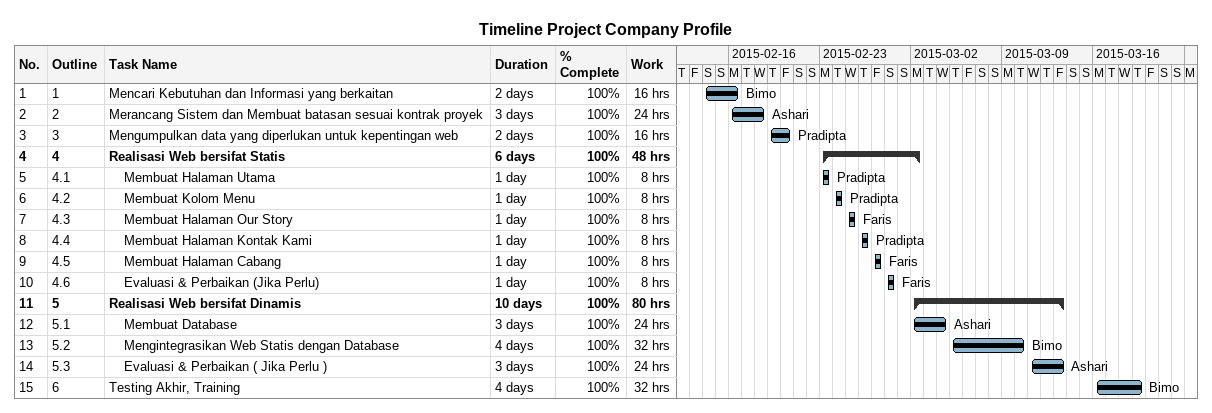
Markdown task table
Timeline Project Company Profile

| ID | WBS | Task | Duration | Start | Finish | Resources | % complete | Work (h) |
|---|---|---|---|---|---|---|---|---|
| 1 | 1 | Mencari Kebutuhan dan Informasi yang berkaitan | 2d | 2015-02-14 | 2015-02-16 | Bimo | 100 | 16 |
| 2 | 2 | Merancang Sistem dan Membuat batasan sesuai kontrak proyek | 3d | 2015-02-16 | 2015-02-18 | Ashari | 100 | 24 |
| 3 | 3 | Mengumpulkan data yang diperlukan untuk kepentingan web | 2d | 2015-02-19 | 2015-02-20 | Pradipta | 100 | 16 |
| 4 | 4 | **Realisasi Web bersifat Statis** | 6d | 2015-02-23 | 2015-03-02 |  | 100 | 48 |
| 5 | 4.1 | Membuat Halaman Utama | 1d | 2015-02-23 | 2015-02-23 | Pradipta | 100 | 8 |
| 6 | 4.2 | Membuat Kolom Menu | 1d | 2015-02-24 | 2015-02-24 | Pradipta | 100 | 8 |
| 7 | 4.3 | Membuat Halaman Our Story | 1d | 2015-02-25 | 2015-02-25 | Faris | 100 | 8 |
| 8 | 4.4 | Membuat Halaman Kontak Kami | 1d | 2015-02-26 | 2015-02-26 | Pradipta | 100 | 8 |
| 9 | 4.5 | Membuat Halaman Cabang | 1d | 2015-02-27 | 2015-02-27 | Faris | 100 | 8 |
| 10 | 4.6 | Evaluasi & Perbaikan (Jika Perlu) | 1d | 2015-02-28 | 2015-02-28 | Faris | 100 | 8 |
| 11 | 5 | **Realisasi Web bersifat Dinamis** | 10d | 2015-03-02 | 2015-03-13 |  | 100 | 80 |
| 12 | 5.1 | Membuat Database | 3d | 2015-03-02 | 2015-03-04 | Ashari | 100 | 24 |
| 13 | 5.2 | Mengintegrasikan Web Statis dengan Database | 4d | 2015-03-05 | 2015-03-10 | Bimo | 100 | 32 |
| 14 | 5.3 | Evaluasi & Perbaikan ( Jika Perlu ) | 3d | 2015-03-11 | 2015-03-13 | Ashari | 100 | 24 |
| 15 | 6 | Testing Akhir, Training | 4d | 2015-03-16 | 2015-03-19 | Bimo | 100 | 32 |
